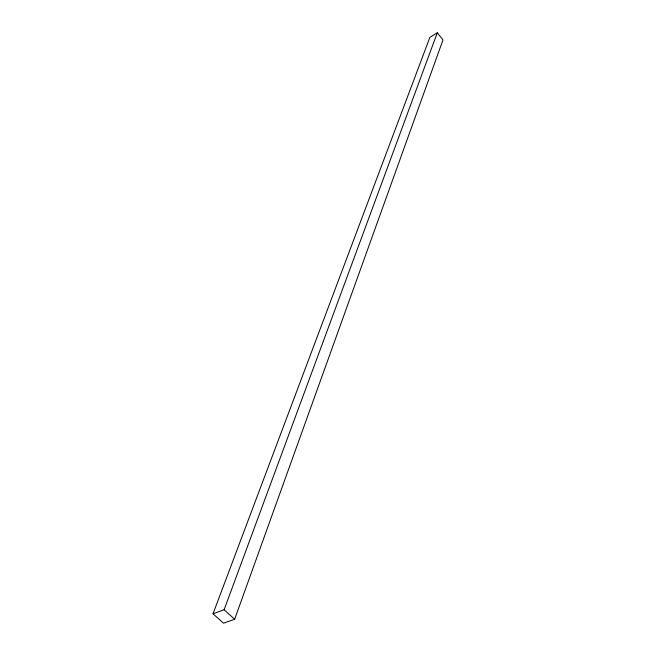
<?xml version="1.0" encoding="UTF-8"?>
<svg xmlns="http://www.w3.org/2000/svg" width="656" height="656" viewBox="0 0 656 656"><rect width="100%" height="100%" fill="white"/><g stroke="black" fill="none" stroke-linecap="round" stroke-linejoin="round"><path stroke-width="0.98" d="M234.651 619.231L442.989 39.926L437.281 32.8L429.877 37.376L213.011 613.803L223.54 623.2L234.651 619.231L224.106 609.752L213.011 613.803M224.106 609.752L437.281 32.8"/></g></svg>
